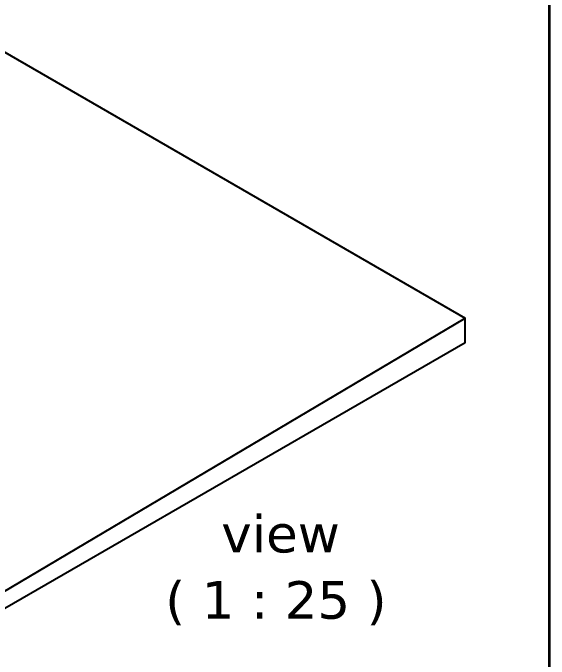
# Model space of a CAD drawing. Header units: millimetres. Extents: x 101 to 3000, y 150 to 4305.
# Drawn here: x 2465 to 3000, y 1079 to 1724 of the extents above; entities that cross this region are included whole.
import ezdxf

# ---------------------------------------------------------------- set-up
doc = ezdxf.new("R2010")
doc.units = ezdxf.units.MM
doc.header["$LTSCALE"] = 15
for name, color, linetype, lineweight in [('_Sichtbarkanten', 7, 'Continuous', 25), ('Rahmen (ISO)', 7, 'Continuous', 35), ('Symbol (ISO)', 7, 'Continuous', 25)]:
    doc.layers.add(name, color=color, linetype=linetype, lineweight=lineweight)
doc.styles.add('Bezeichnungstext (DIN)', font='verdana.ttf')

# ---------------------------------------------------------------- blocks, each defined once
blk = doc.blocks.new('Ränder Wedi_hoch')
at = {"layer": 'Rahmen (ISO)'}
blk.add_line((200, 287), (200, 10), dxfattribs=at)

msp = doc.modelspace()

# ---------------------------------------------------------------- linework, layer by layer
at = {"layer": '_Sichtbarkanten'}
for p, q in [((2407.02, 1713.57), (2916.14, 1419.64)), ((2453.69, 1145.29), (2916.14, 1419.64)), ((2916.14, 1395.14), (2916.14, 1419.64)), ((2916.14, 1395.14), (2407.02, 1101.2))]:
    msp.add_line(p, q, dxfattribs=at)

# ---------------------------------------------------------------- block references
at = {"xscale": 15, "yscale": 15, "zscale": 15}
msp.add_blockref('Ränder Wedi_hoch', (0, 0), dxfattribs=at)

# ---------------------------------------------------------------- texts
at = {"layer": 'Symbol (ISO)', "char_height": 37.5, "attachment_point": 7, "style": 'Bezeichnungstext (DIN)'}
for s, insert in [('view', (2672.7, 1184.98)), (' ( 1 : 25 )', (2600.39, 1112.77))]:
    msp.add_mtext(s, dxfattribs=dict(at, insert=insert))

doc.saveas('drawing.dxf')
